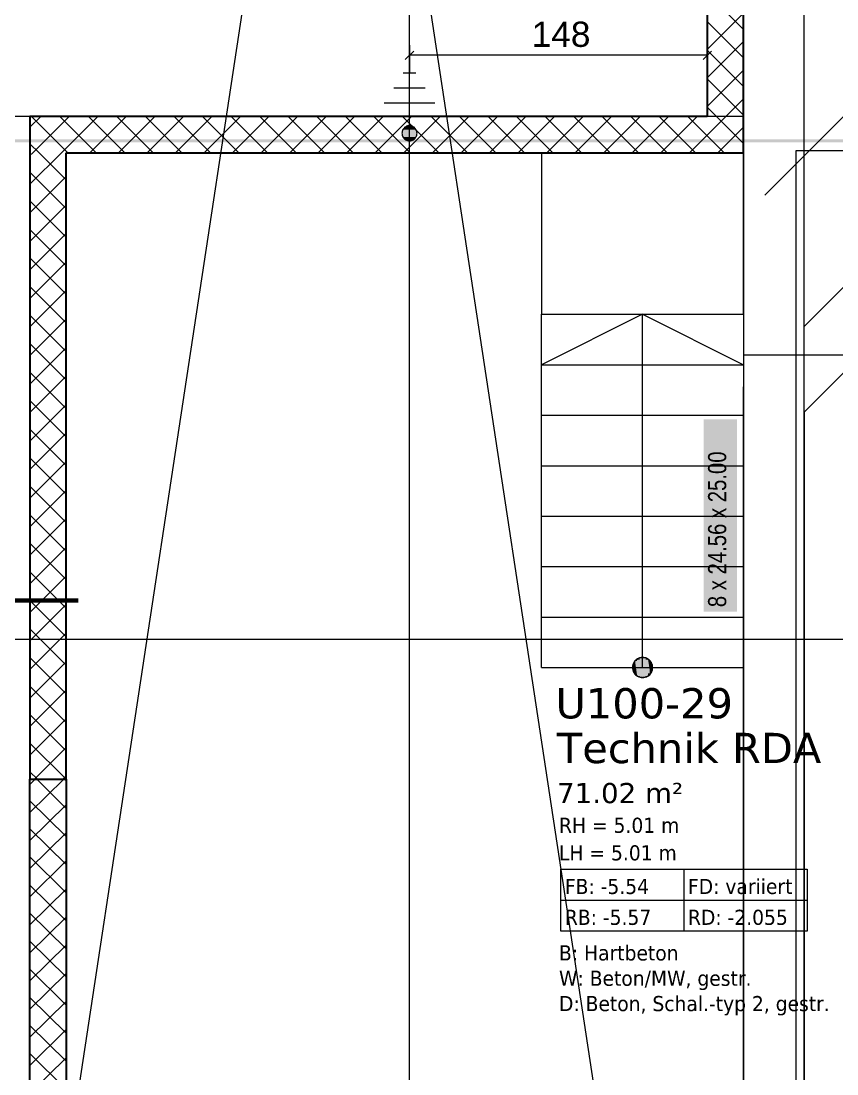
# Model space of a CAD drawing. Extents: x -1132 to 613, y -233 to 616.
# Drawn here: x -820.3 to -739.4, y 49.5 to 153.8 of the extents above; entities that cross this region are included whole.
import ezdxf
from ezdxf.lldxf.tags import DXFTag

# ---------------------------------------------------------------- set-up
doc = ezdxf.new("R2010")
doc.units = 0
doc.layers.get('0').update_dxf_attribs({"lineweight": 13})
for name, color, linetype, lineweight in [('A-AREA-____-IDEN', 7, 'Continuous', 5), ('A-DETL-____-HDLN', 7, '_Verdeckte Linien_', 9), ('A-DETL-____-MEDM', 7, 'Continuous', 25), ('A-DETL-GENF-HDLN', 7, '_Verdeckte Linien_', 9), ('A-FLOR-____-OTLN', 7, 'Continuous', 9), ('A-WALL-____-MCUT', 7, 'Continuous', 35), ('A-WALL-____-PATT', 7, 'Continuous', 35), ('I-WALL-____-OTLN', 7, 'Continuous', 9), ('S-GRID-____-OTLN', 7, 'Continuous', 5), ('S-STRS-____-IDEN', 7, 'Continuous', 9), ('S-STRS-____-OTLN', 7, 'Continuous', 9)]:
    doc.layers.add(name, color=color, linetype=linetype, lineweight=lineweight)
for name, color, linetype, lineweight, true_color in [('EL01_VVV_Mass Blitzschutz', 3, 'Continuous', 13, 0x00ff00), ('EL01_WAN_Leitung_Potentialausgleich', 1, 'fein_strichliert', 13, 0xff0000), ('EL01_WAN_Potentialausgleich', 1, 'Continuous', 13, 0xff0000), ('G-____-____-SYMB', 7, 'Strichpunkt - Weit', 5, 0x008080)]:
    doc.layers.add(name, color=color, linetype=linetype, lineweight=lineweight, true_color=true_color)
doc.styles.get("Standard").update_dxf_attribs({"font": 'arial.ttf'})
tags = doc.linetypes.add('_Rasterlinie_', pattern=[0.375, 0.2, -0.05, 0.075, -0.05]).pattern_tags.tags
tags[10:11] = [DXFTag(74, 4), DXFTag(75, 0), DXFTag(340, '0'), DXFTag(46, 1.0), DXFTag(50, 0.0), DXFTag(44, 0.0), DXFTag(45, 0.0)]
tags[8:9] = [DXFTag(74, 4), DXFTag(75, 0), DXFTag(340, '0'), DXFTag(46, 1.0), DXFTag(50, 0.0), DXFTag(44, 0.0), DXFTag(45, 0.0)]
tags[6:7] = [DXFTag(74, 4), DXFTag(75, 0), DXFTag(340, '0'), DXFTag(46, 1.0), DXFTag(50, 0.0), DXFTag(44, 0.0), DXFTag(45, 0.0)]
tags[4:5] = [DXFTag(74, 4), DXFTag(75, 0), DXFTag(340, '0'), DXFTag(46, 1.0), DXFTag(50, 0.0), DXFTag(44, 0.0), DXFTag(45, 0.0)]
tags = doc.linetypes.add('_Schnittlinie_', pattern=[0.3, 0.15, -0.05, 0.05, -0.05]).pattern_tags.tags
tags[10:11] = [DXFTag(74, 4), DXFTag(75, 0), DXFTag(340, '0'), DXFTag(46, 1.0), DXFTag(50, 0.0), DXFTag(44, 0.0), DXFTag(45, 0.0)]
tags[8:9] = [DXFTag(74, 4), DXFTag(75, 0), DXFTag(340, '0'), DXFTag(46, 1.0), DXFTag(50, 0.0), DXFTag(44, 0.0), DXFTag(45, 0.0)]
tags[6:7] = [DXFTag(74, 4), DXFTag(75, 0), DXFTag(340, '0'), DXFTag(46, 1.0), DXFTag(50, 0.0), DXFTag(44, 0.0), DXFTag(45, 0.0)]
tags[4:5] = [DXFTag(74, 4), DXFTag(75, 0), DXFTag(340, '0'), DXFTag(46, 1.0), DXFTag(50, 0.0), DXFTag(44, 0.0), DXFTag(45, 0.0)]
tags = doc.linetypes.add('_Verdeckte Linien_', pattern=[0.15, 0.1, -0.05]).pattern_tags.tags
tags[6:7] = [DXFTag(74, 4), DXFTag(75, 0), DXFTag(340, '0'), DXFTag(46, 1.0), DXFTag(50, 0.0), DXFTag(44, 0.0), DXFTag(45, 0.0)]
tags[4:5] = [DXFTag(74, 4), DXFTag(75, 0), DXFTag(340, '0'), DXFTag(46, 1.0), DXFTag(50, 0.0), DXFTag(44, 0.0), DXFTag(45, 0.0)]
tags = doc.linetypes.add('fein_strichliert', pattern=[4, 1, -2, 1]).pattern_tags.tags
tags[8:9] = [DXFTag(74, 4), DXFTag(75, 0), DXFTag(340, '0'), DXFTag(46, 0.0), DXFTag(50, 0.0), DXFTag(44, 0.0), DXFTag(45, 0.0)]
tags[6:7] = [DXFTag(74, 4), DXFTag(75, 0), DXFTag(340, '0'), DXFTag(46, 0.0), DXFTag(50, 0.0), DXFTag(44, 0.0), DXFTag(45, 0.0)]
tags[4:5] = [DXFTag(74, 4), DXFTag(75, 0), DXFTag(340, '0'), DXFTag(46, 0.0), DXFTag(50, 0.0), DXFTag(44, 0.0), DXFTag(45, 0.0)]
tags = doc.linetypes.add('Strichpunkt - Weit', pattern=[0.5, 0.2, -0.15, 0, -0.15]).pattern_tags.tags
tags[10:11] = [DXFTag(74, 4), DXFTag(75, 0), DXFTag(340, '0'), DXFTag(46, 1.0), DXFTag(50, 0.0), DXFTag(44, 0.0), DXFTag(45, 0.0)]
tags[8:9] = [DXFTag(74, 4), DXFTag(75, 0), DXFTag(340, '0'), DXFTag(46, 1.0), DXFTag(50, 0.0), DXFTag(44, 0.0), DXFTag(45, 0.0)]
tags[6:7] = [DXFTag(74, 4), DXFTag(75, 0), DXFTag(340, '0'), DXFTag(46, 1.0), DXFTag(50, 0.0), DXFTag(44, 0.0), DXFTag(45, 0.0)]
tags[4:5] = [DXFTag(74, 4), DXFTag(75, 0), DXFTag(340, '0'), DXFTag(46, 1.0), DXFTag(50, 0.0), DXFTag(44, 0.0), DXFTag(45, 0.0)]

# ---------------------------------------------------------------- blocks, each defined once
blk = doc.blocks.new('Referenz-A0UJ2EK7XE', base_point=(-1124.08, -162.87))
at = {"layer": 'A-AREA-____-IDEN', "color": 0, "linetype": 'Continuous', "ltscale": 0.13}
for p, q in [((-766.81, 69.8), (-742.41, 69.8)), ((-766.81, 63.67), (-766.81, 69.8)), ((-754.61, 69.8), (-754.61, 63.67)), ((-742.41, 69.8), (-742.41, 63.67)), ((-766.81, 66.74), (-742.41, 66.74)), ((-742.41, 63.67), (-766.81, 63.67))]:
    blk.add_line(p, q, dxfattribs=at)
at = {"layer": 'A-DETL-____-HDLN', "color": 0, "linetype": '_Verdeckte Linien_', "ltscale": 0.13}
for p, q in [((-742.71, -44.02), (-742.71, 207.38)), ((-746.61, 136.58), (-731.21, 151.98)), ((-743.51, 140.98), (-743.51, -83.02)), ((-373.81, 140.98), (-743.51, 140.98)), ((-815.81, 138.38), (-815.81, -159.1)), ((-723.82, 133.98), (-742.71, 115.09)), ((-742.71, 123.58), (-732.31, 133.98)), ((-748.71, -18.02), (-748.71, 117.58)), ((-742.71, 115.09), (-742.71, -13.02))]:
    blk.add_line(p, q, dxfattribs=at)
at = {"layer": 'A-DETL-____-MEDM', "color": 0, "linetype": 'Continuous', "lineweight": -2, "ltscale": 0.25}
for p, q in [((-819.41, 75.83), (-819.41, 41.5)), ((-815.81, 75.83), (-815.81, 41.5))]:
    blk.add_line(p, q, dxfattribs=at)
at = {"layer": 'A-DETL-GENF-HDLN', "color": 0, "linetype": '_Verdeckte Linien_', "ltscale": 0.13}
for q in [(-815.6, 41.5), (-762.51, 41.5)]:
    blk.add_line((-789.06, 216.38), q, dxfattribs=at)
at = {"layer": 'A-FLOR-____-OTLN', "color": 0, "linetype": 'Continuous', "ltscale": 0.13}
for p, q in [((-819.41, 144.38), (-864.82, 144.38)), ((-748.71, 140.78), (-748.71, 44.89)), ((-748.71, 120.78), (-723.51, 120.78))]:
    blk.add_line(p, q, dxfattribs=at)
at = {"layer": 'A-WALL-____-MCUT', "color": 0, "linetype": 'Continuous', "ltscale": 0.35}
for p, q in [((-752.31, 216.18), (-752.31, 144.38)), ((-748.71, 140.78), (-748.71, 216.18)), ((-752.31, 144.38), (-819.41, 144.38)), ((-819.41, 144.38), (-819.41, 78.71)), ((-815.81, 140.78), (-748.71, 140.78)), ((-815.81, 78.71), (-815.81, 140.78)), ((-819.41, 78.71), (-815.81, 78.71))]:
    blk.add_line(p, q, dxfattribs=at)
at = {"layer": 'A-WALL-____-MCUT', "color": 0, "linetype": 'Continuous', "lineweight": 9, "ltscale": 0.13}
blk.add_line((-748.71, 144.38), (-752.31, 144.38), dxfattribs=at)
at = {"layer": 'A-WALL-____-PATT', "color": 0, "linetype": 'Continuous', "lineweight": 9, "ltscale": 0.13}
for p, q in [((-748.71, 153.01), (-752.31, 156.61)), ((-752.31, 151.03), (-748.71, 154.63)), ((-748.71, 150.18), (-752.31, 153.78)), ((-752.31, 148.2), (-748.71, 151.8)), ((-748.71, 147.35), (-752.31, 150.95)), ((-752.31, 145.37), (-748.71, 148.97)), ((-748.71, 144.52), (-752.31, 148.12)), ((-750.47, 144.38), (-748.71, 146.14)), ((-751.39, 144.38), (-752.31, 145.29)), ((-819.41, 143.33), (-818.35, 144.38)), ((-815.67, 140.78), (-819.27, 144.38)), ((-819.13, 140.78), (-815.53, 144.38)), ((-812.84, 140.78), (-816.44, 144.38)), ((-816.3, 140.78), (-812.7, 144.38)), ((-810.02, 140.78), (-813.62, 144.38)), ((-813.47, 140.78), (-809.87, 144.38)), ((-807.19, 140.78), (-810.79, 144.38)), ((-810.64, 140.78), (-807.04, 144.38)), ((-804.36, 140.78), (-807.96, 144.38)), ((-807.81, 140.78), (-804.21, 144.38)), ((-801.53, 140.78), (-805.13, 144.38)), ((-804.98, 140.78), (-801.38, 144.38)), ((-798.7, 140.78), (-802.3, 144.38)), ((-802.16, 140.78), (-798.56, 144.38)), ((-795.87, 140.78), (-799.47, 144.38)), ((-799.33, 140.78), (-795.73, 144.38)), ((-793.04, 140.78), (-796.64, 144.38)), ((-796.5, 140.78), (-792.9, 144.38)), ((-790.22, 140.78), (-793.82, 144.38)), ((-793.67, 140.78), (-790.07, 144.38)), ((-787.39, 140.78), (-790.99, 144.38)), ((-790.84, 140.78), (-787.24, 144.38)), ((-784.56, 140.78), (-788.16, 144.38)), ((-788.01, 140.78), (-784.41, 144.38)), ((-781.73, 140.78), (-785.33, 144.38)), ((-785.19, 140.78), (-781.59, 144.38)), ((-778.9, 140.78), (-782.5, 144.38)), ((-782.36, 140.78), (-778.76, 144.38)), ((-776.07, 140.78), (-779.67, 144.38)), ((-779.53, 140.78), (-775.93, 144.38)), ((-773.25, 140.78), (-776.85, 144.38)), ((-776.7, 140.78), (-773.1, 144.38)), ((-770.42, 140.78), (-774.02, 144.38)), ((-773.87, 140.78), (-770.27, 144.38)), ((-767.59, 140.78), (-771.19, 144.38)), ((-771.04, 140.78), (-767.44, 144.38)), ((-764.76, 140.78), (-768.36, 144.38)), ((-768.21, 140.78), (-764.61, 144.38)), ((-761.93, 140.78), (-765.53, 144.38)), ((-765.39, 140.78), (-761.79, 144.38)), ((-759.1, 140.78), (-762.7, 144.38)), ((-762.56, 140.78), (-758.96, 144.38)), ((-756.28, 140.78), (-759.88, 144.38)), ((-759.73, 140.78), (-756.13, 144.38)), ((-753.45, 140.78), (-757.05, 144.38)), ((-756.9, 140.78), (-753.3, 144.38)), ((-750.62, 140.78), (-754.22, 144.38)), ((-754.07, 140.78), (-750.47, 144.38)), ((-748.71, 141.69), (-751.39, 144.38)), ((-751.24, 140.78), (-748.71, 143.32)), ((-818.5, 140.78), (-819.41, 141.68)), ((-819.41, 140.5), (-819.13, 140.78)), ((-819.41, 137.67), (-816.3, 140.78)), ((-815.81, 138.09), (-818.5, 140.78)), ((-815.81, 135.26), (-819.41, 138.86)), ((-819.41, 134.84), (-815.81, 138.44)), ((-815.81, 132.43), (-819.41, 136.03)), ((-819.41, 132.01), (-815.81, 135.61)), ((-815.81, 129.6), (-819.41, 133.2)), ((-819.41, 129.18), (-815.81, 132.78)), ((-815.81, 126.77), (-819.41, 130.37)), ((-819.41, 126.36), (-815.81, 129.96)), ((-815.81, 123.94), (-819.41, 127.54)), ((-819.41, 123.53), (-815.81, 127.13)), ((-815.81, 121.11), (-819.41, 124.71)), ((-819.41, 120.7), (-815.81, 124.3)), ((-815.81, 118.29), (-819.41, 121.89)), ((-819.41, 117.87), (-815.81, 121.47)), ((-815.81, 115.46), (-819.41, 119.06)), ((-819.41, 115.04), (-815.81, 118.64)), ((-815.81, 112.63), (-819.41, 116.23)), ((-819.41, 112.21), (-815.81, 115.81)), ((-815.81, 109.8), (-819.41, 113.4)), ((-819.41, 109.39), (-815.81, 112.99)), ((-815.81, 106.97), (-819.41, 110.57)), ((-819.41, 106.56), (-815.81, 110.16)), ((-815.81, 104.14), (-819.41, 107.74)), ((-819.41, 103.73), (-815.81, 107.33)), ((-815.81, 101.31), (-819.41, 104.91)), ((-819.41, 100.9), (-815.81, 104.5)), ((-815.81, 98.49), (-819.41, 102.09)), ((-819.41, 98.07), (-815.81, 101.67)), ((-815.81, 95.66), (-819.41, 99.26)), ((-819.41, 95.24), (-815.81, 98.84)), ((-815.81, 92.83), (-819.41, 96.43)), ((-819.41, 92.42), (-815.81, 96.02)), ((-815.81, 90), (-819.41, 93.6)), ((-819.41, 89.59), (-815.81, 93.19)), ((-815.81, 87.17), (-819.41, 90.77)), ((-819.41, 86.76), (-815.81, 90.36)), ((-815.81, 84.34), (-819.41, 87.94)), ((-819.41, 83.93), (-815.81, 87.53)), ((-815.81, 81.52), (-819.41, 85.12)), ((-819.41, 81.1), (-815.81, 84.7)), ((-815.83, 78.71), (-819.41, 82.29)), ((-818.97, 78.71), (-815.81, 81.87)), ((-818.66, 78.71), (-819.41, 79.46)), ((-816.14, 78.71), (-815.81, 79.04))]:
    blk.add_line(p, q, dxfattribs=at)
at = {"layer": 'G-____-____-SYMB', "color": 0, "linetype": '_Schnittlinie_', "lineweight": 70, "ltscale": 0.7}
blk.add_line((-834.6, 96.42), (-814.63, 96.42), dxfattribs=at)
at = {"layer": 'I-WALL-____-OTLN', "color": 0, "linetype": 'Continuous', "ltscale": 0.13}
for p, q in [((-819.41, 78.2), (-818.89, 78.71)), ((-819.41, 75.42), (-816.06, 78.71)), ((-815.81, 75.82), (-818.74, 78.71)), ((-815.81, 78.6), (-815.91, 78.71)), ((-815.81, 73.04), (-819.41, 76.58)), ((-819.41, 72.63), (-815.81, 76.18)), ((-815.81, 70.25), (-819.41, 73.79)), ((-819.41, 69.85), (-815.81, 73.39)), ((-815.81, 67.47), (-819.41, 71.01)), ((-819.41, 67.07), (-815.81, 70.61)), ((-815.81, 64.68), (-819.41, 68.23)), ((-819.41, 64.28), (-815.81, 67.83)), ((-815.81, 61.9), (-819.41, 65.44)), ((-819.41, 61.5), (-815.81, 65.04)), ((-815.81, 59.12), (-819.41, 62.66)), ((-819.41, 58.72), (-815.81, 62.26)), ((-815.81, 56.33), (-819.41, 59.88)), ((-819.41, 55.93), (-815.81, 59.47)), ((-815.81, 53.55), (-819.41, 57.09)), ((-819.41, 53.15), (-815.81, 56.69)), ((-815.81, 50.77), (-819.41, 54.31)), ((-819.41, 50.36), (-815.81, 53.91)), ((-815.81, 47.98), (-819.41, 51.53)), ((-819.41, 47.58), (-815.81, 51.12))]:
    blk.add_line(p, q, dxfattribs=at)
at = {"layer": 'I-WALL-____-OTLN', "color": 0, "linetype": 'Continuous', "lineweight": 35, "ltscale": 0.35}
for p, q in [((-819.41, 44.89), (-819.41, 78.71)), ((-815.81, 78.71), (-815.81, 44.89))]:
    blk.add_line(p, q, dxfattribs=at)
at = {"layer": 'S-GRID-____-OTLN', "color": 0, "linetype": '_Rasterlinie_', "ltscale": 0.13}
for p, q in [((-781.81, -159.1), (-781.81, 585.98)), ((-1115.8, 92.58), (95.18, 92.58))]:
    blk.add_line(p, q, dxfattribs=at)
at = {"layer": 'S-STRS-____-IDEN', "color": 7, "linetype": 'Continuous', "lineweight": 5, "ltscale": 0.13, "true_color": 0xffffff}
for points in [[(-752.67, 95.31), (-749.36, 95.31), (-752.67, 114.36)], [(-749.36, 95.31), (-752.67, 114.36), (-749.36, 114.36)]]:
    blk.add_solid(points, dxfattribs=at)
at = {"layer": 'S-STRS-____-OTLN', "color": 0, "linetype": 'Continuous', "ltscale": 0.13}
for p, q in [((-768.71, 140.78), (-768.71, 124.78)), ((-748.71, 124.78), (-748.71, 140.78)), ((-768.71, 124.78), (-748.71, 124.78)), ((-768.71, 119.78), (-768.71, 124.78)), ((-758.71, 124.78), (-768.71, 119.78)), ((-758.71, 119.78), (-758.71, 124.78)), ((-758.71, 124.78), (-748.71, 119.78)), ((-768.71, 114.78), (-768.71, 119.78)), ((-768.71, 119.78), (-748.71, 119.78)), ((-758.71, 114.78), (-758.71, 119.78)), ((-768.71, 109.78), (-768.71, 114.78)), ((-768.71, 114.78), (-748.71, 114.78)), ((-758.71, 109.78), (-758.71, 114.78)), ((-768.71, 104.78), (-768.71, 109.78)), ((-768.71, 109.78), (-748.71, 109.78)), ((-758.71, 104.78), (-758.71, 109.78)), ((-768.71, 99.78), (-768.71, 104.78)), ((-768.71, 104.78), (-748.71, 104.78)), ((-758.71, 99.78), (-758.71, 104.78)), ((-768.71, 94.78), (-768.71, 99.78)), ((-768.71, 99.78), (-748.71, 99.78)), ((-758.71, 94.78), (-758.71, 99.78)), ((-768.71, 89.78), (-768.71, 94.78)), ((-768.71, 94.78), (-748.71, 94.78)), ((-758.71, 89.78), (-758.71, 94.78)), ((-758.84, 90.77), (-758.96, 90.74)), ((-758.71, 90.78), (-758.84, 90.77)), ((-758.58, 90.77), (-758.71, 90.78)), ((-758.45, 90.74), (-758.58, 90.77)), ((-768.71, 89.78), (-748.71, 89.78)), ((-759.7, 89.91), (-759.71, 89.78)), ((-759.71, 89.78), (-759.7, 89.65)), ((-759.46, 90.43), (-759.7, 89.92)), ((-759.67, 90.04), (-759.7, 89.91)), ((-759.7, 89.92), (-759.62, 89.36)), ((-759.63, 90.16), (-759.67, 90.04)), ((-759.57, 90.28), (-759.63, 90.16)), ((-759.5, 90.39), (-759.57, 90.28)), ((-759.41, 90.49), (-759.5, 90.39)), ((-758.99, 90.74), (-759.46, 90.43)), ((-759.31, 90.57), (-759.41, 90.49)), ((-759.21, 90.64), (-759.31, 90.57)), ((-759.09, 90.7), (-759.21, 90.64)), ((-758.96, 90.74), (-759.09, 90.7)), ((-758.42, 90.74), (-758.99, 90.74)), ((-758.32, 90.7), (-758.45, 90.74)), ((-757.95, 90.43), (-758.42, 90.74)), ((-758.21, 90.64), (-758.32, 90.7)), ((-758.1, 90.57), (-758.21, 90.64)), ((-758, 90.49), (-758.1, 90.57)), ((-757.91, 90.39), (-758, 90.49)), ((-757.72, 89.92), (-757.95, 90.43)), ((-757.84, 90.28), (-757.91, 90.39)), ((-757.78, 90.16), (-757.84, 90.28)), ((-757.8, 89.36), (-757.72, 89.92)), ((-757.74, 90.04), (-757.78, 90.16)), ((-757.71, 89.91), (-757.74, 90.04)), ((-757.71, 89.78), (-757.71, 89.91)), ((-757.71, 89.65), (-757.71, 89.78)), ((-759.7, 89.65), (-759.67, 89.52)), ((-759.67, 89.52), (-759.63, 89.4)), ((-759.63, 89.4), (-759.57, 89.28)), ((-759.62, 89.36), (-759.25, 88.94)), ((-759.57, 89.28), (-759.5, 89.17)), ((-759.5, 89.17), (-759.41, 89.07)), ((-759.41, 89.07), (-759.31, 88.98)), ((-759.31, 88.98), (-759.21, 88.91)), ((-759.25, 88.94), (-758.71, 88.78)), ((-759.21, 88.91), (-759.09, 88.85)), ((-759.09, 88.85), (-758.96, 88.81)), ((-758.96, 88.81), (-758.84, 88.79)), ((-758.84, 88.79), (-758.71, 88.78)), ((-758.71, 88.78), (-758.17, 88.94)), ((-758.71, 88.78), (-758.58, 88.79)), ((-758.58, 88.79), (-758.45, 88.81)), ((-758.45, 88.81), (-758.32, 88.85)), ((-758.32, 88.85), (-758.21, 88.91)), ((-758.21, 88.91), (-758.1, 88.98)), ((-758.17, 88.94), (-757.8, 89.36)), ((-758.1, 88.98), (-758, 89.07)), ((-758, 89.07), (-757.91, 89.17)), ((-757.91, 89.17), (-757.84, 89.28)), ((-757.84, 89.28), (-757.78, 89.4)), ((-757.78, 89.4), (-757.74, 89.52)), ((-757.74, 89.52), (-757.71, 89.65))]:
    blk.add_line(p, q, dxfattribs=at)
at = {"layer": 'S-STRS-____-OTLN', "color": 0, "linetype": '_Verdeckte Linien_', "ltscale": 0.13}
for p, q in [((-768.71, 124.78), (-748.71, 124.78)), ((-768.71, 119.78), (-748.71, 119.78)), ((-768.71, 114.78), (-748.71, 114.78)), ((-768.71, 109.78), (-748.71, 109.78)), ((-768.71, 104.78), (-748.71, 104.78)), ((-768.71, 99.78), (-748.71, 99.78)), ((-768.71, 94.78), (-748.71, 94.78)), ((-768.71, 89.78), (-748.71, 89.78))]:
    blk.add_line(p, q, dxfattribs=at)
at = {"layer": 'S-STRS-____-OTLN', "color": 0, "linetype": 'Continuous', "ltscale": 0.13}
for points in [[(-758.71, 90.77), (-758.86, 90.77), (-758.71, 90.78)], [(-758.55, 88.79), (-758.71, 88.79), (-758.71, 90.78)], [(-758.55, 90.77), (-758.71, 90.77), (-758.71, 90.78)], [(-759.69, 89.78), (-759.71, 89.78), (-759.69, 89.93)], [(-759.69, 89.62), (-759.69, 89.78), (-759.71, 89.78)], [(-759.62, 89.92), (-759.7, 89.92), (-759.62, 90.1)], [(-759.62, 89.36), (-759.62, 89.92), (-759.7, 89.92)], [(-759.66, 89.93), (-759.69, 89.93), (-759.66, 90.09)], [(-759.67, 89.62), (-759.69, 89.62), (-759.69, 89.93)], [(-759.66, 89.47), (-759.66, 89.93), (-759.69, 89.93)], [(-759.6, 90.09), (-759.66, 90.09), (-759.6, 90.23)], [(-759.61, 89.47), (-759.66, 89.47), (-759.66, 90.09)], [(-759.6, 89.32), (-759.6, 90.09), (-759.66, 90.09)], [(-759.46, 90.1), (-759.62, 90.1), (-759.46, 90.43)], [(-759.49, 89.36), (-759.62, 89.36), (-759.62, 90.1)], [(-759.46, 89.19), (-759.46, 90.1), (-759.62, 90.1)], [(-759.52, 90.23), (-759.6, 90.23), (-759.52, 90.37)], [(-759.53, 89.32), (-759.6, 89.32), (-759.6, 90.23)], [(-759.52, 89.19), (-759.52, 90.23), (-759.6, 90.23)], [(-759.41, 90.37), (-759.52, 90.37), (-759.41, 90.49)], [(-759.42, 89.19), (-759.52, 89.19), (-759.52, 90.37)], [(-759.41, 89.07), (-759.41, 90.37), (-759.52, 90.37)], [(-759.25, 90.43), (-759.46, 90.43), (-759.25, 90.57)], [(-759.28, 89.19), (-759.46, 89.19), (-759.46, 90.43)], [(-759.25, 88.94), (-759.25, 90.43), (-759.46, 90.43)], [(-759.29, 90.49), (-759.41, 90.49), (-759.29, 90.59)], [(-759.3, 89.07), (-759.41, 89.07), (-759.41, 90.49)], [(-759.29, 88.97), (-759.29, 90.49), (-759.41, 90.49)], [(-759.16, 90.59), (-759.29, 90.59), (-759.16, 90.67)], [(-759.17, 88.97), (-759.29, 88.97), (-759.29, 90.59)], [(-759.16, 88.89), (-759.16, 90.59), (-759.29, 90.59)], [(-758.99, 90.57), (-759.25, 90.57), (-758.99, 90.74)], [(-759, 88.94), (-759.25, 88.94), (-759.25, 90.57)], [(-758.99, 88.86), (-758.99, 90.57), (-759.25, 90.57)], [(-759.02, 90.67), (-759.16, 90.67), (-759.02, 90.73)], [(-759.02, 88.89), (-759.16, 88.89), (-759.16, 90.67)], [(-759.02, 88.83), (-759.02, 90.67), (-759.16, 90.67)], [(-758.86, 90.73), (-759.02, 90.73), (-758.86, 90.77)], [(-758.87, 88.83), (-759.02, 88.83), (-759.02, 90.73)], [(-758.86, 88.79), (-758.86, 90.73), (-759.02, 90.73)], [(-758.72, 88.86), (-758.99, 88.86), (-758.99, 90.74)], [(-758.71, 88.78), (-758.71, 90.74), (-758.99, 90.74)], [(-758.71, 88.79), (-758.86, 88.79), (-758.86, 90.77)], [(-758.71, 88.78), (-758.71, 90.77), (-758.86, 90.77)], [(-758.55, 88.79), (-758.55, 90.77), (-758.71, 90.77)], [(-758.42, 88.86), (-758.71, 88.86), (-758.71, 90.74)], [(-758.42, 88.86), (-758.42, 90.74), (-758.71, 90.74)], [(-758.4, 88.83), (-758.55, 88.83), (-758.55, 90.77)], [(-758.4, 90.73), (-758.55, 90.73), (-758.55, 90.77)], [(-758.4, 88.83), (-758.4, 90.73), (-758.55, 90.73)], [(-758.17, 88.94), (-758.42, 88.94), (-758.42, 90.74)], [(-758.17, 90.57), (-758.4, 90.57), (-758.42, 90.74)], [(-758.25, 88.89), (-758.4, 88.89), (-758.4, 90.73)], [(-758.25, 90.67), (-758.39, 90.67), (-758.4, 90.73)], [(-758.17, 88.94), (-758.17, 90.57), (-758.4, 90.57)], [(-758.25, 88.89), (-758.25, 90.67), (-758.39, 90.67)], [(-758.12, 88.97), (-758.25, 88.97), (-758.25, 90.67)], [(-758.12, 90.59), (-758.25, 90.59), (-758.25, 90.67)], [(-758.12, 88.97), (-758.12, 90.59), (-758.25, 90.59)], [(-757.95, 89.19), (-758.17, 89.19), (-758.17, 90.57)], [(-757.95, 90.43), (-758.14, 90.43), (-758.17, 90.57)], [(-757.95, 89.19), (-757.95, 90.43), (-758.14, 90.43)], [(-758, 89.07), (-758.12, 89.07), (-758.12, 90.59)], [(-758, 90.49), (-758.11, 90.49), (-758.12, 90.59)], [(-758, 89.07), (-758, 90.49), (-758.11, 90.49)], [(-757.9, 89.19), (-758, 89.19), (-758, 90.49)], [(-757.9, 90.37), (-757.99, 90.37), (-758, 90.49)], [(-757.9, 89.19), (-757.9, 90.37), (-757.99, 90.37)], [(-757.8, 89.36), (-757.95, 89.36), (-757.95, 90.43)], [(-757.8, 90.1), (-757.9, 90.1), (-757.95, 90.43)], [(-757.82, 89.32), (-757.9, 89.32), (-757.9, 90.37)], [(-757.82, 90.23), (-757.89, 90.23), (-757.9, 90.37)], [(-757.8, 89.36), (-757.8, 90.1), (-757.9, 90.1)], [(-757.82, 89.32), (-757.82, 90.23), (-757.89, 90.23)], [(-757.76, 89.47), (-757.82, 89.47), (-757.82, 90.23)], [(-757.76, 90.09), (-757.8, 90.09), (-757.82, 90.23)], [(-757.72, 89.92), (-757.8, 89.92), (-757.8, 90.1)], [(-757.76, 89.47), (-757.76, 90.09), (-757.8, 90.09)], [(-757.8, 89.36), (-757.72, 89.92), (-757.8, 89.92)], [(-757.72, 89.62), (-757.76, 89.62), (-757.76, 90.09)], [(-757.72, 89.93), (-757.74, 89.93), (-757.76, 90.09)], [(-757.72, 89.62), (-757.72, 89.93), (-757.74, 89.93)], [(-757.71, 89.78), (-757.72, 89.78), (-757.72, 89.93)], [(-757.72, 89.62), (-757.71, 89.78), (-757.72, 89.78)], [(-759.66, 89.47), (-759.67, 89.62), (-759.69, 89.62)], [(-759.6, 89.32), (-759.61, 89.47), (-759.66, 89.47)], [(-759.46, 89.19), (-759.49, 89.36), (-759.62, 89.36)], [(-759.52, 89.19), (-759.53, 89.32), (-759.6, 89.32)], [(-759.41, 89.07), (-759.42, 89.19), (-759.52, 89.19)], [(-759.25, 88.94), (-759.28, 89.19), (-759.46, 89.19)], [(-759.29, 88.97), (-759.3, 89.07), (-759.41, 89.07)], [(-759.16, 88.89), (-759.17, 88.97), (-759.29, 88.97)], [(-758.99, 88.86), (-759, 88.94), (-759.25, 88.94)], [(-759.02, 88.83), (-759.02, 88.89), (-759.16, 88.89)], [(-758.86, 88.79), (-758.87, 88.83), (-759.02, 88.83)], [(-758.71, 88.78), (-758.72, 88.86), (-758.99, 88.86)], [(-758.71, 88.78), (-758.71, 88.79), (-758.86, 88.79)], [(-758.71, 88.78), (-758.42, 88.86), (-758.71, 88.86)], [(-758.71, 88.78), (-758.55, 88.79), (-758.71, 88.79)], [(-758.55, 88.79), (-758.4, 88.83), (-758.55, 88.83)], [(-758.42, 88.86), (-758.17, 88.94), (-758.42, 88.94)], [(-758.4, 88.83), (-758.25, 88.89), (-758.4, 88.89)], [(-758.25, 88.89), (-758.12, 88.97), (-758.25, 88.97)], [(-758.17, 88.94), (-757.95, 89.19), (-758.17, 89.19)], [(-758.12, 88.97), (-758, 89.07), (-758.12, 89.07)], [(-758, 89.07), (-757.9, 89.19), (-758, 89.19)], [(-757.95, 89.19), (-757.8, 89.36), (-757.95, 89.36)], [(-757.9, 89.19), (-757.82, 89.32), (-757.9, 89.32)], [(-757.82, 89.32), (-757.76, 89.47), (-757.82, 89.47)], [(-757.76, 89.47), (-757.72, 89.62), (-757.76, 89.62)]]:
    blk.add_solid(points, dxfattribs=at)
at = {"layer": 'A-AREA-____-IDEN', "color": 0, "linetype": 'Continuous', "ltscale": 0.13, "attachment_point": 1}
for s, insert, char_height in [('{\\fVerdana;U100-29}', (-767.34, 87.74), 3), ('{\\fVerdana;Technik RDA}', (-767.2, 83.31), 3), ('{\\fVerdana;71.02 m²}', (-767.19, 78.34), 2), ('{\\W0.9;\\fVerdana;RH = 5.01 m}', (-766.99, 74.9), 1.5), ('{\\W0.9;\\fVerdana;LH = 5.01 m}', (-766.99, 72.17), 1.5), ('{\\W0.9;\\fVerdana;FD: variiert}', (-754.21, 68.84), 1.5), ('{\\W0.9;\\fVerdana;FB: -5.54}', (-766.41, 68.84), 1.5), ('{\\W0.9;\\fVerdana;RB: -5.57}', (-766.41, 65.78), 1.5), ('{\\W0.9;\\fVerdana;RD: -2.055}', (-754.21, 65.78), 1.5), ('{\\W0.9;\\fVerdana;B: Hartbeton}', (-766.99, 62.25), 1.5), ('{\\W0.9;\\fVerdana;W: Beton/MW, gestr.}', (-766.99, 59.74), 1.5), ('{\\W0.9;\\fVerdana;D: Beton, Schal.-typ 2, gestr.}', (-766.99, 57.23), 1.5)]:
    blk.add_mtext(s, dxfattribs=dict(at, insert=insert, char_height=char_height))
at = {"layer": 'S-STRS-____-IDEN', "color": 0, "linetype": 'Continuous', "lineweight": 5, "ltscale": 0.13, "insert": (-752.22, 95.76), "char_height": 1.8, "attachment_point": 1, "rotation": 90}
blk.add_mtext('{\\W0.8;\\fArial;8 x 24.56 x 25.00}', dxfattribs=at)
blk = doc.blocks.new('Erdungs-Anschluss-A0UJ2EQ5XE', base_point=(-784.3, 141.97))
at = {"color": 0, "linetype": 'ByBlock', "lineweight": -2, "ltscale": 0.13}
for p, q in [((-782.43, 148.72), (-781.18, 148.72)), ((-783.35, 147.22), (-780.26, 147.22)), ((-784.3, 145.72), (-779.3, 145.72)), ((-781.8, 142.72), (-781.8, 145.72)), ((-782.49, 143), (-782.52, 142.91)), ((-782.45, 143.09), (-782.49, 143)), ((-782.39, 143.17), (-782.45, 143.09)), ((-782.33, 143.24), (-782.39, 143.17)), ((-782.26, 143.31), (-782.33, 143.24)), ((-782.18, 143.36), (-782.26, 143.31)), ((-782.09, 143.41), (-782.18, 143.36)), ((-782, 143.44), (-782.09, 143.41)), ((-781.9, 143.46), (-782, 143.44)), ((-781.8, 143.46), (-781.9, 143.46)), ((-781.71, 143.46), (-781.8, 143.46)), ((-781.61, 143.44), (-781.71, 143.46)), ((-781.52, 143.41), (-781.61, 143.44)), ((-781.43, 143.36), (-781.52, 143.41)), ((-781.35, 143.31), (-781.43, 143.36)), ((-781.28, 143.24), (-781.35, 143.31)), ((-781.21, 143.17), (-781.28, 143.24)), ((-781.16, 143.09), (-781.21, 143.17)), ((-781.12, 143), (-781.16, 143.09)), ((-781.09, 142.91), (-781.12, 143)), ((-782.54, 142.81), (-782.55, 142.72)), ((-782.55, 142.72), (-782.54, 142.62)), ((-782.52, 142.91), (-782.54, 142.81)), ((-782.54, 142.62), (-782.52, 142.52)), ((-782.52, 142.52), (-782.49, 142.43)), ((-782.49, 142.43), (-782.45, 142.35)), ((-782.45, 142.35), (-782.39, 142.26)), ((-782.39, 142.26), (-782.33, 142.19)), ((-782.33, 142.19), (-782.26, 142.13)), ((-782.26, 142.13), (-782.18, 142.07)), ((-782.18, 142.07), (-782.09, 142.03)), ((-782.09, 142.03), (-782, 142)), ((-782, 142), (-781.9, 141.98)), ((-781.9, 141.98), (-781.8, 141.97)), ((-781.8, 141.97), (-781.71, 141.98)), ((-781.71, 141.98), (-781.61, 142)), ((-781.61, 142), (-781.52, 142.03)), ((-781.52, 142.03), (-781.43, 142.07)), ((-781.43, 142.07), (-781.35, 142.13)), ((-781.35, 142.13), (-781.28, 142.19)), ((-781.28, 142.19), (-781.21, 142.26)), ((-781.21, 142.26), (-781.16, 142.35)), ((-781.16, 142.35), (-781.12, 142.43)), ((-781.12, 142.43), (-781.09, 142.52)), ((-781.07, 142.81), (-781.09, 142.91)), ((-781.09, 142.52), (-781.07, 142.62)), ((-781.06, 142.72), (-781.07, 142.81)), ((-781.07, 142.62), (-781.06, 142.72))]:
    blk.add_line(p, q, dxfattribs=at)
for points in [[(-781.09, 142.91), (-782.52, 142.91), (-781.16, 143.09)], [(-782.52, 142.91), (-781.16, 143.09), (-782.45, 143.09)], [(-781.16, 143.09), (-782.45, 143.09), (-781.28, 143.24)], [(-782.45, 143.09), (-781.28, 143.24), (-782.33, 143.24)], [(-781.28, 143.24), (-782.33, 143.24), (-781.43, 143.36)], [(-782.33, 143.24), (-781.43, 143.36), (-782.18, 143.36)], [(-781.43, 143.36), (-782.18, 143.36), (-781.61, 143.44)], [(-782.18, 143.36), (-781.61, 143.44), (-782, 143.44)], [(-781.61, 143.44), (-782, 143.44), (-781.8, 143.46)], [(-781.06, 142.72), (-782.55, 142.72), (-781.09, 142.91)], [(-782.55, 142.72), (-781.09, 142.91), (-782.52, 142.91)], [(-782.52, 142.52), (-781.06, 142.72), (-782.55, 142.72)], [(-781.09, 142.52), (-782.52, 142.52), (-781.06, 142.72)], [(-782.45, 142.35), (-781.09, 142.52), (-782.52, 142.52)], [(-781.16, 142.35), (-782.45, 142.35), (-781.09, 142.52)], [(-782.33, 142.19), (-781.16, 142.35), (-782.45, 142.35)], [(-781.28, 142.19), (-782.33, 142.19), (-781.16, 142.35)], [(-782.18, 142.07), (-781.28, 142.19), (-782.33, 142.19)], [(-781.43, 142.07), (-782.18, 142.07), (-781.28, 142.19)], [(-782, 142), (-781.43, 142.07), (-782.18, 142.07)], [(-781.61, 142), (-782, 142), (-781.43, 142.07)], [(-781.8, 141.97), (-781.61, 142), (-782, 142)]]:
    blk.add_solid(points, dxfattribs=at)
blk = doc.blocks.new('Maß-A0UJ2ESJXE', base_point=(-782.22, 144.38))
at = {"color": 0, "lineweight": -2}
for p, q in [((-781.8, 151.45), (-781.8, 148.72)), ((-752.3, 151.45), (-752.3, 144.38)), ((-782.22, 150.03), (-781.39, 150.86)), ((-752.3, 150.45), (-781.8, 150.45)), ((-752.72, 150.03), (-751.89, 150.86))]:
    blk.add_line(p, q, dxfattribs=at)
at = {"color": 0, "lineweight": -2, "insert": (-769.7, 153.78), "char_height": 2.5, "attachment_point": 1}
blk.add_mtext('{\\fArial;148}', dxfattribs=at)

msp = doc.modelspace()

# ---------------------------------------------------------------- linework, layer by layer
at = {"layer": 'EL01_WAN_Leitung_Potentialausgleich', "linetype": 'ByBlock', "ltscale": 0.13}
for points in [[(48.2, 141.82), (-1115.8, 141.82), (48.2, 142.12)], [(-1115.8, 141.82), (48.2, 142.12), (-1115.8, 142.12)], [(48.2, 142.12), (-1115.8, 142.12), (-1115.8, 142.12)], [(48.2, 141.82), (48.2, 141.82), (-1115.8, 141.82)]]:
    msp.add_solid(points, dxfattribs=at)

# ---------------------------------------------------------------- block references
at = {"color": 9, "lineweight": 25, "ltscale": 0.25, "true_color": 0xc0c0c0}
msp.add_blockref('Referenz-A0UJ2EK7XE', (-1124.08, -162.87), dxfattribs=at)
at = {"layer": 'EL01_VVV_Mass Blitzschutz', "linetype": 'Continuous', "ltscale": 0.13}
msp.add_blockref('Maß-A0UJ2ESJXE', (-782.22, 144.38), dxfattribs=at)
at = {"layer": 'EL01_WAN_Potentialausgleich', "linetype": 'ByBlock', "ltscale": 0.13}
msp.add_blockref('Erdungs-Anschluss-A0UJ2EQ5XE', (-784.3, 141.97), dxfattribs=at)

doc.saveas('drawing.dxf')
